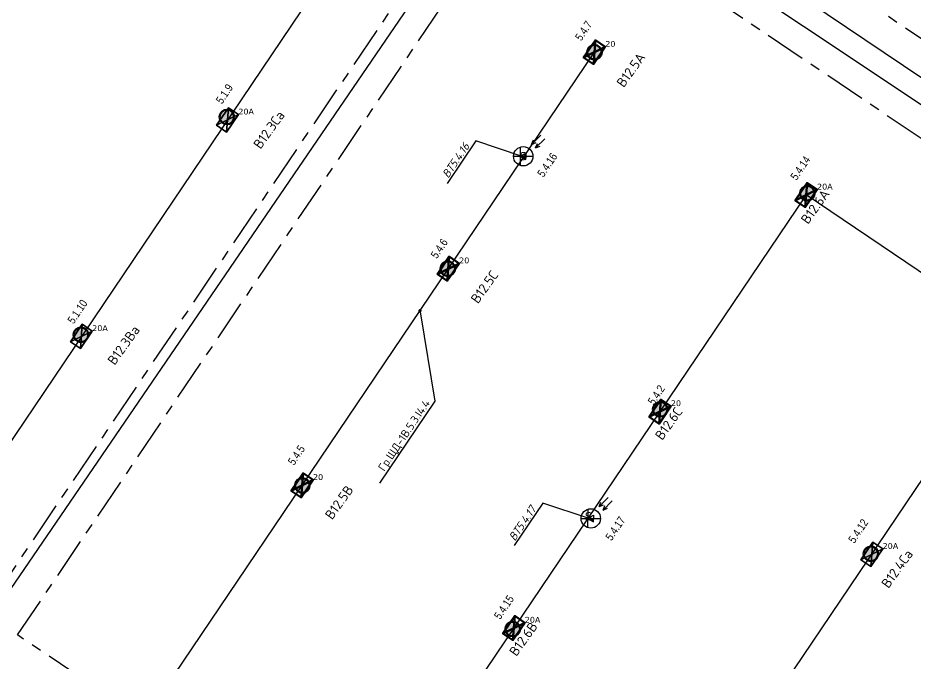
# Model space of a CAD drawing. Header units: millimetres. Extents: x -243740 to 150609, y -473655 to -165121.
# Drawn here: x 50245 to 78050, y -327283 to -307280 of the extents above; entities that cross this region are included whole.
import ezdxf
from ezdxf import colors
from ezdxf.entities.mleader import LeaderData, LeaderLine
from ezdxf.enums import TextEntityAlignment as Align
from ezdxf.math import Vec2, Vec3

# ---------------------------------------------------------------- set-up
doc = ezdxf.new("R2010")
doc.units = ezdxf.units.MM
doc.linetypes.add('Линия сетки', pattern=[22.225, 12.7, -3.175, 3.175, -3.175])
for name, color, linetype, lineweight in [('0_Авт.', 255, 'Continuous', 5), ('_освещение_dali', 3, 'Continuous', 50), ('DALLI', 6, 'TRAY', 30), ('Аварийное_овещение', 1, 'Continuous', 30), ('Светильники аварийные', 1, 'Continuous', 40)]:
    doc.layers.add(name, color=color, linetype=linetype, lineweight=lineweight)
for name, color, linetype in [('_Гр.ЩД-1В.5.3.I4.1', 6, 'Continuous'), ('_Гр.ЩД-1В.5.3.I4.2', 6, 'Continuous'), ('_Гр.ЩД-1В.5.3.I4.4', 6, 'Continuous')]:
    doc.layers.add(name, color=color, linetype=linetype)
doc.layers.add('сВЕтильники', color=7, linetype='Continuous', lineweight=40, true_color=0x600080)
doc.styles.add('ELine', font='txt.shx')
doc.styles.add('ISOCPEUR', font='isocpeur.ttf')
doc.styles.add('ISOCPEUR_1', font='isocpeur.ttf', dxfattribs={"height": 200})
doc.styles.get("Standard").update_dxf_attribs({"font": 'ARIALN.TTF'})
doc.styles.add('TableTextStyle', font='')
doc.styles.add('Шрифт - 200', font='', dxfattribs={"height": 200})
doc.styles.get('TableTextStyle').set_extended_font_data('VERDANA.TTF')
doc.styles.get('Шрифт - 200').set_extended_font_data('GOST Common', italic=True)
doc.linetypes.add('TRAY', pattern='A,12.119257,["_",ELine,S=4.5,R=90,X=0,Y=-1.555839],0.750382,["_",ELine,S=4.5,R=0,X=0,Y=-0.805849],1.314849,["_",ELine,S=4.5,R=0,X=0,Y=-0.805849],2.250029,["_",ELine,S=4.5,R=90,X=0,Y=-1.555839],13.565483', length=30)
doc.linetypes.add('Truba', pattern='A,3e-05,[4,MSH_7,S=1,R=0,X=0,Y=0],-3.022072', length=3.022102)
doc.linetypes.add('Проводка в лотке', pattern='A,7.5,[130,ltypeshp.shx,S=0.5,R=0,X=0,Y=0],1,[130,ltypeshp.shx,S=1,R=90,X=0,Y=-0.5],1,[130,ltypeshp.shx,S=0.5,R=0,X=0,Y=0],7.5', length=17)

# ---------------------------------------------------------------- blocks, each defined once
blk = doc.blocks.new('A$C0249faeb')
at = {"layer": 'DALLI', "color": 0, "linetype": 'Линия сетки', "lineweight": -3, "ltscale": 100}
for points in [[(-32903, -22743), (-49501, -47350), (-75483, -29824), (-58886, -5217)], [(-77952, -31246), (-93849, -54814), (-123372, -34900), (-107475, -11332)], [(-50932, -49471), (-66828, -73039), (-92811, -55514), (-76915, -31946)]]:
    blk.add_lwpolyline(points, close=True, dxfattribs=at)
blk = doc.blocks.new('A$C85fa3c5e')
at = {"layer": '0_Авт.', "color": 6, "lineweight": 25, "ltscale": 100}
for points in [[(5.42, 6.5), (2.59, 3.68), (3.15, 5.07)], [(5.42, 6.5), (2.59, 3.68), (3.98, 4.24)], [(-0.97, 2.84), (-0.98, -2.84)], [(6.66, 5.43), (3.83, 2.6), (4.39, 3.99)], [(6.66, 5.43), (3.83, 2.6), (5.22, 3.16)], [(-3, 0), (3, 0)], [(-0.98, 0), (0.85, 1), (0.85, -0.01)], [(-0.98, 0), (0.84, -1.02), (0.85, -0.01)]]:
    blk.add_lwpolyline(points, dxfattribs=at)
blk.add_circle((0, 0), 3, dxfattribs=at)
blk = doc.blocks.new('_Dot')
at = {"color": 0, "linetype": 'ByBlock', "lineweight": -2}
blk.add_line((-0.5, 0), (-1, 0), dxfattribs=at)
at = {"color": 0, "linetype": 'ByBlock', "const_width": 0.5}
blk.add_lwpolyline([(-0.25, 0, 1), (0.25, 0, 1)], format="xyb", close=True, dxfattribs=at)
blk = doc.blocks.new('26494_2_0')
mesh = blk.add_polyface()
corners = [(0.186, 0.329, -0.215), (0.186, -0.329), (0.186, -0.329, -0.215), (0.186, -0.329), (0.186, 0.329, -0.215), (0.186, 0.329), (0.186, -0.329, -0.215), (-0.186, -0.329), (-0.186, -0.329, -0.215), (-0.186, -0.329), (0.186, -0.329, -0.215), (0.186, -0.329), (-0.186, -0.329, -0.215), (-0.186, 0.329), (-0.186, 0.329, -0.215), (-0.186, 0.329), (-0.186, -0.329, -0.215), (-0.186, -0.329), (-0.186, 0.329, -0.215), (0.186, 0.329), (0.186, 0.329, -0.215), (0.186, 0.329), (-0.186, 0.329, -0.215), (-0.186, 0.329), (0.186, 0.329), (-0.186, -0.329), (0.186, -0.329), (-0.186, -0.329), (0.186, 0.329), (-0.186, 0.329), (-0.186, 0.329, -0.215), (0.186, -0.329, -0.215), (-0.186, -0.329, -0.215), (0.186, -0.329, -0.215), (-0.186, 0.329, -0.215), (0.186, 0.329, -0.215)]
mesh.append_faces([[corners[k] for k in face] for face in [(0, 1, 2), (3, 4, 5), (6, 7, 8), (9, 10, 11), (12, 13, 14), (15, 16, 17), (18, 19, 20), (21, 22, 23), (24, 25, 26), (27, 28, 29), (30, 31, 32), (33, 34, 35)]])
blk = doc.blocks.new('26549_2_0')
mesh = blk.add_polyface()
corners = [(0.186, 0.329, -0.215), (0.186, -0.329), (0.186, -0.329, -0.215), (0.186, -0.329), (0.186, 0.329, -0.215), (0.186, 0.329), (0.186, -0.329, -0.215), (-0.186, -0.329), (-0.186, -0.329, -0.215), (-0.186, -0.329), (0.186, -0.329, -0.215), (0.186, -0.329), (-0.186, -0.329, -0.215), (-0.186, 0.329), (-0.186, 0.329, -0.215), (-0.186, 0.329), (-0.186, -0.329, -0.215), (-0.186, -0.329), (-0.186, 0.329, -0.215), (0.186, 0.329), (0.186, 0.329, -0.215), (0.186, 0.329), (-0.186, 0.329, -0.215), (-0.186, 0.329), (0.186, 0.329), (-0.186, -0.329), (0.186, -0.329), (-0.186, -0.329), (0.186, 0.329), (-0.186, 0.329), (-0.186, 0.329, -0.215), (0.186, -0.329, -0.215), (-0.186, -0.329, -0.215), (0.186, -0.329, -0.215), (-0.186, 0.329, -0.215), (0.186, 0.329, -0.215)]
mesh.append_faces([[corners[k] for k in face] for face in [(0, 1, 2), (3, 4, 5), (6, 7, 8), (9, 10, 11), (12, 13, 14), (15, 16, 17), (18, 19, 20), (21, 22, 23), (24, 25, 26), (27, 28, 29), (30, 31, 32), (33, 34, 35)]])
blk = doc.blocks.new('dgdg')
at = {"layer": 'Аварийное_овещение', "lineweight": 40, "xscale": 1000, "yscale": 1000, "zscale": 1000, "rotation": 325.9999999999997}
for name, p in [('26494_2_0', (291378, 86996, 3151)), ('26549_2_0', (286849, 80281, 3151)), ('26494_2_0', (311348, 73526, 3151))]:
    blk.add_blockref(name, p, dxfattribs=at)
at = {"layer": 'сВЕтильники', "lineweight": 40, "xscale": 1000, "yscale": 1000, "zscale": 1000, "rotation": 325.9999999999997}
for name, p in [('26494_2_0', (302752, 89095, 3151)), ('26549_2_0', (309315, 84668, 3151)), ('26494_2_0', (298222, 82379, 3151)), ('26494_2_0', (304785, 77953, 3151)), ('26494_2_0', (293693, 75664, 3151)), ('26549_2_0', (300256, 71238, 3151))]:
    blk.add_blockref(name, p, dxfattribs=at)
at = {"layer": 'сВЕтильники', "style": 'ISOCPEUR_1'}
for s, p in [('В12.5А', (303660, 87977, 21000)), ('В12.6А', (309371, 83741, 21000)), ('В12.5С', (299141, 81277, 21000)), ('В12.6С', (304852, 77041, 21000)), ('В12.5В', (294622, 74577, 21000)), ('В12.6В', (300333, 70342, 21000))]:
    blk.add_text(s, height=300, rotation=54.2972, dxfattribs=at).set_placement(p)
at = {"layer": 'Светильники аварийные', "style": 'ISOCPEUR_1'}
for s, p in [('В12.3Са', (292402, 86068)), ('В12.3Ва', (287883, 79369)), ('В12.4Са', (311866, 72450))]:
    blk.add_text(s, height=300, rotation=54.2972, dxfattribs=at).set_placement(p)
blk = doc.blocks.new('A$Cab2378fa')
at = {"lineweight": 25}
h = blk.add_hatch(color=0, dxfattribs=at)
h.paths.add_polyline_path([(162, -157, 0.442338), (148, 178), (0, 0)])
h.paths.add_polyline_path([(-142, -170), (0, 0), (-163, 158, 0.430096)])
at = {"lineweight": 25, "true_color": 0xfff5f5}
h = blk.add_hatch(color=7, dxfattribs=at)
h.dxf.hatch_style = 1
h.paths.add_polyline_path([(0, 0), (-142, -170, 0.174923), (3, -222, 0.197808), (162, -157)])
h.paths.add_polyline_path([(-163, 158), (0, 0), (148, 178, 0.175398), (3, 230, 0.209014)])
blk.add_circle((3, 4), 226)

msp = doc.modelspace()

# ---------------------------------------------------------------- linework, layer by layer
at = {"layer": '_Гр.ЩД-1В.5.3.I4.1', "ltscale": 100}
msp.add_lwpolyline([(110536, -307227), (104220, -302967), (92894, -319736), (63625, -300232), (47676, -323876), (41395, -319639), (54986, -299489), (48494, -295110), (34902, -315260), (28255, -310777), (41847, -290627), (35321, -286225), (21729, -306375)], dxfattribs=at)
at = {"layer": '_Гр.ЩД-1В.5.3.I4.2', "ltscale": 100}
msp.add_lwpolyline([(110553, -307179), (104099, -302825), (93081, -319123), (64061, -299585), (79386, -276865), (73104, -272628), (59516, -292774), (53023, -288395), (66612, -268249), (59965, -263766), (46376, -283912), (39850, -279510), (53439, -259364)], dxfattribs=at)
at = {"layer": '_Гр.ЩД-1В.5.3.I4.4', "ltscale": 100}
msp.add_lwpolyline([(110456, -307324), (104301, -303173), (90613, -323466), (87825, -321585), (74209, -341773), (67646, -337346), (81237, -317196), (74675, -312769), (61083, -332920), (54520, -328493), (68112, -308343)], dxfattribs=at)
at = {"layer": 'Defpoints', "color": 3, "ltscale": 100}
msp.add_lwpolyline([(20246, -306123), (36254, -282692), (65448, -302383), (49440, -325814)], close=True, dxfattribs=at)

# ---------------------------------------------------------------- block references
at = {"layer": '0_Авт.', "color": 3, "linetype": 'Проводка в лотке', "ltscale": 100, "xscale": 100, "yscale": 100, "zscale": 100}
for p in [(65906, -311570), (68000, -322798, 11785)]:
    msp.add_blockref('A$C85fa3c5e', p, dxfattribs=at)
at = {"layer": '_освещение_dali', "color": 5, "ltscale": 100}
for p in [(68109, -308347), (63563, -315059), (70149, -319421), (59057, -321779)]:
    msp.add_blockref('A$Cab2378fa', p, dxfattribs=at)
at = {"layer": '_освещение_dali', "color": 1, "ltscale": 100}
for p in [(56718, -310356), (74707, -312721), (52195, -317107), (76677, -323897), (65577, -326231)]:
    msp.add_blockref('A$Cab2378fa', p, dxfattribs=at)
at = {"layer": 'Defpoints', "color": 3, "ltscale": 100}
msp.add_blockref('A$C0249faeb', (143045, -270898), dxfattribs=at)
at = {"layer": 'Defpoints', "linetype": 'Truba'}
msp.add_blockref('dgdg', (-234640, -397437), dxfattribs=at)

# ---------------------------------------------------------------- texts
at = {"layer": '_Гр.ЩД-1В.5.3.I4.1', "ltscale": 100}
for s, p in [('5.1.9', (56810, -309745)), ('5.1.10', (52254, -316498))]:
    msp.add_text(s, height=250, rotation=56, dxfattribs=at).set_placement(p, align=Align.BOTTOM_CENTER)
at = {"layer": '_Гр.ЩД-1В.5.3.I4.4', "ltscale": 100}
for s, p in [('5.4.7', (67943, -307790)), ('5.4.16', (66816, -311949)), ('5.4.14', (74661, -312046)), ('5.4.6', (63467, -314541)), ('5.4.2', (70196, -319080)), ('5.4.5', (59041, -320947)), ('5.4.17', (68926, -323222)), ('5.4.12', (76453, -323300)), ('5.4.15', (65474, -325665))]:
    msp.add_text(s, height=250, rotation=56, dxfattribs=at).set_placement(p, align=Align.BOTTOM_CENTER)
at = {"layer": '_освещение_dali', "color": 254, "true_color": 0xddbad0, "style": 'TableTextStyle'}
for s, height, p in [('20', 180, (68450, -308174, 3151)), ('S', 250, (65797, -311690)), ('20А', 180, (75013, -312601, 3151)), ('20', 180, (63920, -314889, 3151)), ('20', 180, (70483, -319316, 3151)), ('20', 180, (59391, -321605, 3151)), ('S', 250, (67816, -322853)), ('20А', 180, (77046, -323743, 3151)), ('20А', 180, (65954, -326031, 3151))]:
    msp.add_text(s, height=height, dxfattribs=at).set_placement(p)
at = {"layer": '_освещение_dali', "color": 133, "true_color": 0x8bcad4, "style": 'TableTextStyle'}
for p in [(57076, -310273, 3151), (52547, -316988, 3151)]:
    msp.add_text('20А', height=180, dxfattribs=at).set_placement(p)

# ---------------------------------------------------------------- leaders
at = {"layer": '_Гр.ЩД-1В.5.3.I4.4', "ltscale": 100}
ml = msp.add_multileader_mtext('Standard', dxfattribs=at)
ml.set_content('Гр.ЩД-1В.5.3.I4.4', color=256, style='ISOCPEUR')
ml.set_leader_properties()
ml.set_arrow_properties(name='DOT')
ml.build(insert=Vec2(0, 0))
ml.multileader.update_dxf_attribs({"has_dogleg": 0, "text_left_attachment_type": 6, "text_right_attachment_type": 6, "arrow_head_size": 100})
ctx = ml.context
ctx.base_point, ctx.char_height, ctx.arrow_head_size, ctx.landing_gap_size, ctx.plane_origin, ctx.plane_x_axis, ctx.plane_y_axis = Vec3(61545, -321565), 250, 100, 200, Vec3(2881, -180048), Vec3(0.559193, 0.829038), Vec3(-0.829038, 0.559193)
ctx.left_attachment, ctx.right_attachment = 6, 6
notes = []
notes.append((ctx, [(1, (1, 1, 0), (63172, -319154), (-0.559193, -0.829038), 8, [(1, [(62707, -316356)], 0, [])])]))
ctx.mtext.insert, ctx.mtext.text_direction, ctx.mtext.rotation, ctx.mtext.flow_direction = Vec3(61388, -321218), Vec3(0.559193, 0.829038), 0.977384, 5
at = {"layer": '_освещение_dali'}
ml = msp.add_multileader_mtext('Standard', dxfattribs=at)
ml.set_content('{\\fISOCPEUR|b0|i1|c204|p34;ВТ5.4.16}', color=256, style='Шрифт - 200')
ml.set_leader_properties()
ml.set_arrow_properties(name='DOT')
ml.build(insert=Vec2(0, 0))
ml.multileader.update_dxf_attribs({"has_dogleg": 0, "text_left_attachment_type": 6, "text_right_attachment_type": 6, "arrow_head_size": 100})
ctx = ml.context
ctx.base_point, ctx.char_height, ctx.arrow_head_size, ctx.landing_gap_size, ctx.plane_origin, ctx.plane_x_axis, ctx.plane_y_axis = Vec3(63511, -312464), 250, 100, 200, Vec3(4791, -170345), Vec3(0.559193, 0.829038), Vec3(-0.829038, 0.559193)
ctx.left_attachment, ctx.right_attachment = 6, 6
notes.append((ctx, [(1, (1, 1, 0), (64438, -311089), (-0.559193, -0.829038), 8, [(1, [(65967, -311605)], 0, [])])]))
ctx.mtext.insert, ctx.mtext.text_direction, ctx.mtext.rotation, ctx.mtext.flow_direction = Vec3(63374, -312130), Vec3(0.559193, 0.829038), 0.977384, 5
ml = msp.add_multileader_mtext('Standard', dxfattribs=at)
ml.set_content('{\\fISOCPEUR|b0|i1|c204|p34;ВТ5.4.17}', color=256, style='Шрифт - 200')
ml.set_leader_properties()
ml.set_arrow_properties(name='DOT')
ml.build(insert=Vec2(0, 0))
ml.multileader.update_dxf_attribs({"has_dogleg": 0, "text_left_attachment_type": 6, "text_right_attachment_type": 6, "arrow_head_size": 100})
ctx = ml.context
ctx.base_point, ctx.char_height, ctx.arrow_head_size, ctx.landing_gap_size, ctx.plane_origin, ctx.plane_x_axis, ctx.plane_y_axis = Vec3(65575, -323714), 250, 100, 200, Vec3(6870, -181574), Vec3(0.559193, 0.829038), Vec3(-0.829038, 0.559193)
ctx.left_attachment, ctx.right_attachment = 6, 6
notes.append((ctx, [(1, (1, 1, 0), (66517, -322318), (-0.559193, -0.829038), 8, [(1, [(68046, -322834)], 0, [])])]))
ctx.mtext.insert, ctx.mtext.text_direction, ctx.mtext.rotation, ctx.mtext.flow_direction = Vec3(65439, -323381), Vec3(0.559193, 0.829038), 0.977384, 5
for ctx, leaders in notes:
    for number, flags, end, landing, length, lines in leaders:
        leader = LeaderData()
        leader.index, (leader.has_last_leader_line, leader.has_dogleg_vector, leader.attachment_direction) = number, flags
        leader.last_leader_point, leader.dogleg_vector, leader.dogleg_length = Vec3(end), Vec3(landing), length
        for number, points, colour, breaks in lines:
            line = LeaderLine()
            line.index, line.vertices, line.color, line.breaks = number, Vec3.list(points), colors.encode_raw_color(colour), breaks
            leader.lines.append(line)
        ctx.leaders.append(leader)

doc.saveas('drawing.dxf')
